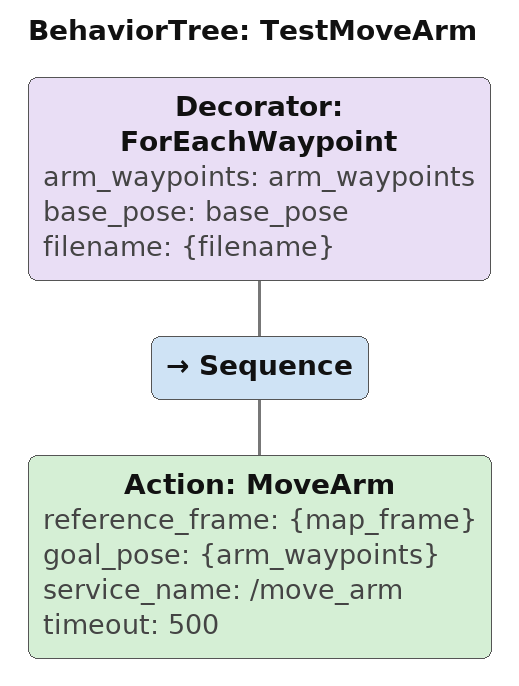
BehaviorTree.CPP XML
<?xml version="1.0"?>
<root main_tree_to_execute="TestMoveArm">
    <BehaviorTree ID="TestMoveArm">
        <Decorator ID="ForEachWaypoint" arm_waypoints="arm_waypoints" base_pose="base_pose" filename="{filename}">
            <Sequence>
                <Action ID="MoveArm" reference_frame="{map_frame}" goal_pose="{arm_waypoints}" service_name="/move_arm" timeout="500"/>
            </Sequence>
        </Decorator>
    </BehaviorTree>
</root>
